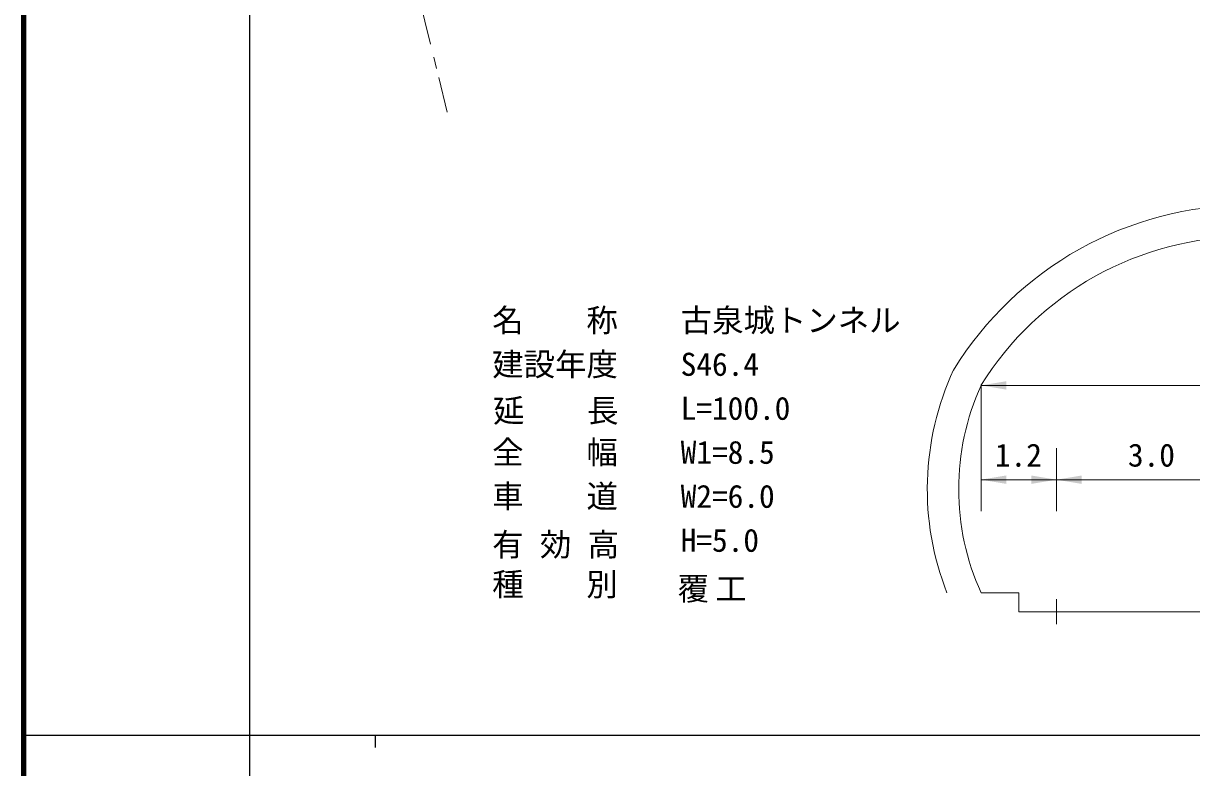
# Model space of a CAD drawing. Units: millimetres, scale not verified. Extents: x 40000 to 680000, y 20000 to 380000.
# Drawn here: x 40000 to 132974, y 202409 to 261617 of the extents above; entities that cross this region are included whole.
import ezdxf
from ezdxf.enums import TextEntityAlignment as Align

# ---------------------------------------------------------------- set-up
doc = ezdxf.new("R2010")
doc.units = ezdxf.units.MM
doc.header["$LTSCALE"] = 1000
for name, color, linetype, lineweight in [('M-BMK', 3, 'Continuous', 13), ('M-STR-STR1', 1, 'Continuous', 13), ('M-TTL', 7, 'Continuous', 13), ('M-TTL-BAND', 7, 'Continuous', 25)]:
    doc.layers.add(name, color=color, linetype=linetype, lineweight=lineweight)
doc.styles.add('ＭＳ ゴシック', font='')
doc.styles.get('ＭＳ ゴシック').set_extended_font_data('MS Gothic')

# ---------------------------------------------------------------- blocks, each defined once
blk = doc.blocks.new('filled_arrow')
at = {"color": 0, "linetype": 'Continuous', "lineweight": -2}
blk.add_solid([(7.5, 1.25), (0, 0), (7.5, -1.25)], dxfattribs=at)

msp = doc.modelspace()

# ---------------------------------------------------------------- linework, layer by layer
at = {"layer": 'M-BMK'}
for p, q in [((65495, 288159), (72413, 259952)), ((72663, 258933), (72883, 258033)), ((73063, 257301), (73737, 254553))]:
    msp.add_line(p, q, dxfattribs=at)
at = {"layer": 'M-STR-STR1'}
for p, q in [((116217, 232816), (116217, 223755)), ((116217, 223755), (116217, 232816)), ((158717, 232816), (116217, 232816)), ((122217, 222816), (122217, 227816)), ((116217, 225316), (122217, 225316)), ((122217, 225316), (137217, 225316)), ((116217, 223755), (116217, 222816)), ((116217, 222816), (116217, 223755)), ((116217, 216316), (119217, 216316)), ((119217, 214816), (119217, 216316)), ((122217, 215816), (122217, 213816)), ((137217, 214816), (119217, 214816))]:
    msp.add_line(p, q, dxfattribs=at)
for centre, radius, start, end in [((137464, 219653), 27500, 31.46452, 148.45407), ((137464, 219653), 25000, 31.7694, 148.2306), ((134436, 224566), 22500, 155.08948, 201.51019), ((134436, 224566), 20000, 155.63802, 204.36198)]:
    msp.add_arc(centre, radius, start, end, dxfattribs=at)
at = {"layer": 'M-TTL', "color": 2, "lineweight": 140}
msp.add_line((40000, 380000), (40000, 20000), dxfattribs=at)
at = {"layer": 'M-TTL-BAND'}
for p, q in [((58000, 370000), (58000, 20000)), ((40000, 205000), (579000, 205000)), ((68000, 205000), (68000, 204000))]:
    msp.add_line(p, q, dxfattribs=at)

# ---------------------------------------------------------------- block references
at = {"layer": 'M-STR-STR1', "xscale": 267, "yscale": 267}
for p in [(116217, 232816), (116217, 225316), (122217, 225316)]:
    msp.add_blockref('filled_arrow', p, dxfattribs=at)
at = {"layer": 'M-STR-STR1', "xscale": 267, "yscale": 267, "rotation": 180}
msp.add_blockref('filled_arrow', (122217, 225316), dxfattribs=at)

# ---------------------------------------------------------------- texts
at = {"layer": 'M-STR-STR1', "style": 'ＭＳ ゴシック'}
for s, p in [('名\u3000\u3000称', (77311, 236528)), ('古泉城トンネル', (92311, 236528)), ('建設年度', (77311, 233028)), ('S46.4', (92311, 233028)), ('延\u3000  長', (77373, 229342)), ('L=100.0', (92311, 229528)), ('全\u3000\u3000幅', (77311, 226028)), ('W1=8.5', (92311, 226028)), ('1.2', (117319, 225805)), ('3.0', (127903, 225805)), ('車\u3000\u3000道', (77311, 222528)), ('W2=6.0', (92311, 222528)), ('H=5.0', (92311, 219028)), ('種\u3000\u3000別', (77311, 215528))]:
    msp.add_text(s, height=1833, dxfattribs=at).set_placement(p, align=Align.BOTTOM_LEFT)
at = {"layer": 'M-STR-STR1', "char_height": 1833, "attachment_point": 7, "style": 'ＭＳ ゴシック'}
for s, insert in [('\\T1.52;有効高', (77311, 219028)), ('\\T1.2;覆工', (92061, 215528))]:
    msp.add_mtext(s, dxfattribs=dict(at, insert=insert))

doc.saveas('drawing.dxf')
